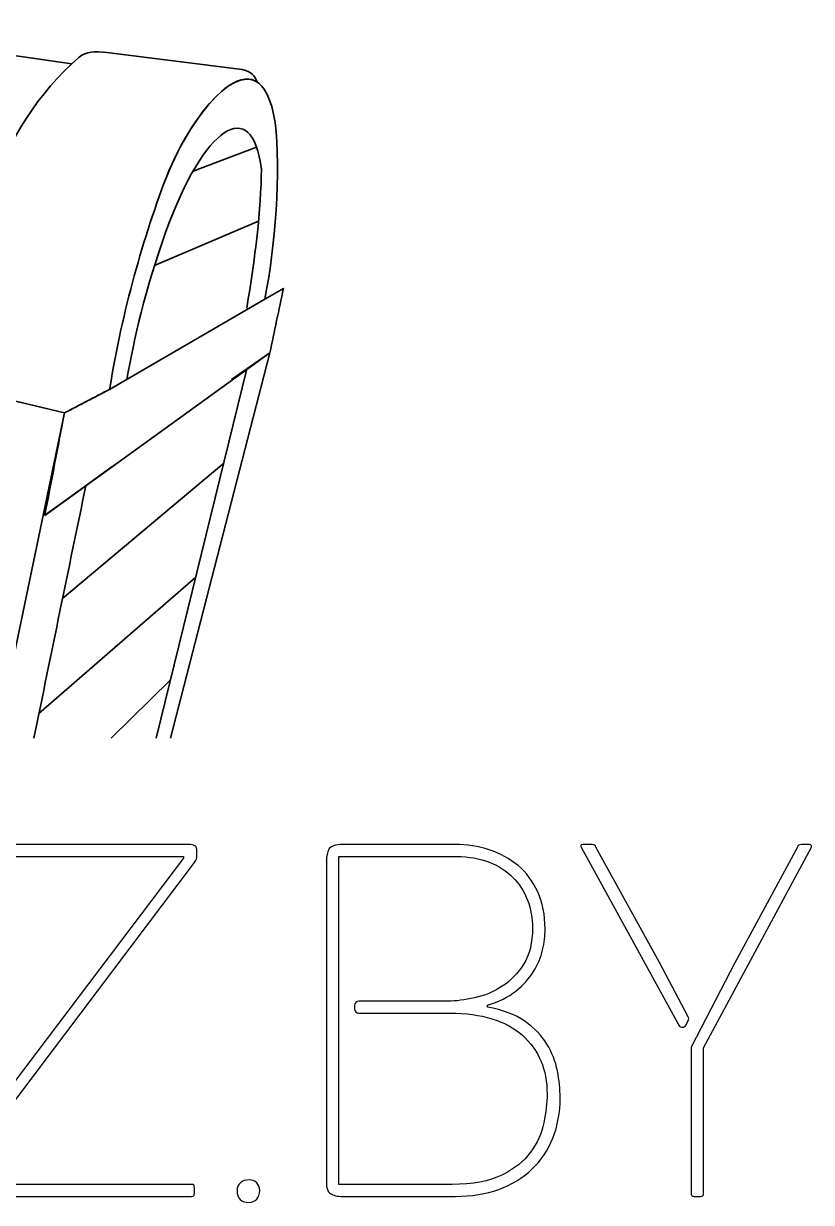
# Model space of a CAD drawing. Header units: centimetres. Extents: x -21.3 to 21.2, y -15.2 to 14.8.
# Drawn here: x -13.625 to -11.924, y 11.654 to 14.197 of the extents above; entities that cross this region are included whole.
import ezdxf

# ---------------------------------------------------------------- set-up
doc = ezdxf.new("R2010")
doc.units = ezdxf.units.CM
doc.header["$MEASUREMENT"] = 0
doc.layers.add('layer 1', color=7, linetype='Continuous')

msp = doc.modelspace()

# ---------------------------------------------------------------- linework, layer by layer
at = {"layer": 'layer 1', "color": 29, "lineweight": 35}
for points in [[(-14.1273, 14.19699), (-14.1273, 14.19699), (-13.52084, 14.11016), (-13.52084, 14.11016)], [(-13.25923, 13.87863), (-13.25923, 13.87863), (-13.12194, 13.93008), (-13.12194, 13.93008)], [(-13.34228, 13.67523), (-13.34228, 13.67523), (-13.11786, 13.77042), (-13.11786, 13.77042)], [(-14.54465, 13.59756), (-14.54465, 13.59756), (-13.53688, 13.35696), (-13.53688, 13.35696)], [(-13.43928, 13.40791), (-13.43928, 13.40791), (-13.10429, 13.60286), (-13.10429, 13.60286)], [(-13.57906, 13.13619), (-13.57906, 13.13619), (-13.09331, 13.48663), (-13.09331, 13.48663)], [(-13.54085, 12.95681), (-13.54085, 12.95681), (-13.193, 13.24881), (-13.193, 13.24881)], [(-13.59173, 12.70862), (-13.59173, 12.70862), (-13.25335, 13.00303), (-13.25335, 13.00303)], [(-13.43621, 12.65558), (-13.43621, 12.65558), (-13.30782, 12.7811), (-13.30782, 12.7811)]]:
    msp.add_open_spline(points, degree=3, dxfattribs=at)
for points, knots in [([(-13.17604, 13.42946), (-13.17604, 13.42946), (-13.09331, 13.48664), (-13.09331, 13.48664), (-13.09331, 13.48664), (-13.08354, 13.53301), (-13.07378, 13.57937), (-13.06402, 13.62576), (-13.06402, 13.62576), (-13.07745, 13.61813), (-13.09086, 13.6105), (-13.10429, 13.60286), (-13.10429, 13.60286), (-13.08259, 13.71012), (-13.06844, 13.88023), (-13.08217, 13.98335), (-13.08217, 13.98335), (-13.11372, 14.19101), (-13.26078, 14.01058), (-13.31671, 13.86541), (-13.31671, 13.86541), (-13.37262, 13.72026), (-13.4152, 13.55743), (-13.43928, 13.40791), (-13.43928, 13.40791), (-13.47182, 13.39094), (-13.50434, 13.37394), (-13.53688, 13.35696), (-13.53688, 13.35696), (-13.54985, 13.28905), (-13.56606, 13.20412), (-13.57906, 13.13619), (-13.57906, 13.13619), (-13.57906, 13.13619), (-13.4335, 13.2412), (-13.4335, 13.2412)], [0, 0, 0, 0, 0.1, 0.1, 0.1, 0.1, 0.2, 0.2, 0.2, 0.2, 0.3, 0.3, 0.3, 0.3, 0.4, 0.4, 0.4, 0.4, 0.5, 0.5, 0.5, 0.5, 0.6, 0.6, 0.6, 0.6, 0.7, 0.7, 0.7, 0.7, 0.8, 0.8, 0.8, 0.8, 1, 1, 1, 1]), ([(-13.53688, 13.35696), (-13.53688, 13.35696), (-13.87934, 13.43872), (-13.87934, 13.43872), (-13.87934, 13.43872), (-13.87934, 13.43872), (-13.7792, 13.48601), (-13.7792, 13.48601), (-13.7792, 13.48601), (-13.74501, 13.72609), (-13.68417, 13.96974), (-13.50488, 14.12444), (-13.50488, 14.12444), (-13.49036, 14.13688), (-13.47114, 14.13716), (-13.44508, 14.13487), (-13.44508, 14.13487), (-13.44508, 14.13487), (-13.15279, 14.09776), (-13.15279, 14.09776), (-13.15279, 14.09776), (-13.13345, 14.09405), (-13.12532, 14.08343), (-13.12107, 14.07105), (-13.12107, 14.07105), (-13.17804, 14.10783), (-13.27399, 13.97633), (-13.31671, 13.86541), (-13.31671, 13.86541), (-13.37262, 13.72026), (-13.4152, 13.55743), (-13.43928, 13.40791), (-13.43928, 13.40791), (-13.43928, 13.40791), (-13.53688, 13.35696), (-13.53688, 13.35696)], [0, 0, 0, 0, 0.1, 0.1, 0.1, 0.1, 0.2, 0.2, 0.2, 0.2, 0.3, 0.3, 0.3, 0.3, 0.4, 0.4, 0.4, 0.4, 0.5, 0.5, 0.5, 0.5, 0.6, 0.6, 0.6, 0.6, 0.7, 0.7, 0.7, 0.7, 0.8, 0.8, 0.8, 0.8, 1, 1, 1, 1]), ([(-13.40195, 13.42919), (-13.3862, 13.51866), (-13.36406, 13.61864), (-13.31756, 13.74839), (-13.31756, 13.74839), (-13.23683, 13.97357), (-13.13153, 14.04618), (-13.11162, 13.88205), (-13.11162, 13.88205), (-13.11234, 13.799), (-13.1251, 13.68664), (-13.14312, 13.58344)], [0, 0, 0, 0, 0.25, 0.25, 0.25, 0.25, 0.5, 0.5, 0.5, 0.5, 1, 1, 1, 1]), ([(-13.33864, 12.65558), (-13.33864, 12.65558), (-13.14306, 13.45225), (-13.14306, 13.45225), (-13.14306, 13.45225), (-13.14306, 13.45225), (-13.09331, 13.48663), (-13.09331, 13.48663), (-13.09331, 13.48663), (-13.09331, 13.48663), (-13.30754, 12.65558), (-13.30754, 12.65558)], [0, 0, 0, 0, 0.25, 0.25, 0.25, 0.25, 0.5, 0.5, 0.5, 0.5, 1, 1, 1, 1]), ([(-13.6832, 12.65558), (-13.6832, 12.65558), (-13.53688, 13.35696), (-13.53688, 13.35696), (-13.53688, 13.35696), (-13.53688, 13.35696), (-13.87934, 13.43872), (-13.87934, 13.43872), (-13.87934, 13.43872), (-13.87934, 13.43872), (-13.99383, 12.65558), (-13.99383, 12.65558)], [0, 0, 0, 0, 0.25, 0.25, 0.25, 0.25, 0.5, 0.5, 0.5, 0.5, 1, 1, 1, 1]), ([(-13.60259, 12.65558), (-13.56515, 12.83836), (-13.52779, 13.02156), (-13.49041, 13.20015), (-13.49041, 13.20015), (-13.49041, 13.20015), (-13.579, 13.13646), (-13.579, 13.13646)], [0, 0, 0, 0, 0.3333333, 0.3333333, 0.3333333, 0.3333333, 1, 1, 1, 1])]:
    msp.add_open_spline(points, degree=3, knots=knots, dxfattribs=at)
at = {"layer": 'layer 1', "color": 29}
for points, knots in [([(-13.739, 12.40009), (-13.74333, 12.40009), (-13.7455, 12.40226), (-13.7455, 12.40659), (-13.7455, 12.40659), (-13.7455, 12.40659), (-13.7455, 12.42067), (-13.7455, 12.42067), (-13.7455, 12.42067), (-13.7455, 12.42428), (-13.74333, 12.42608), (-13.739, 12.42608), (-13.739, 12.42608), (-13.739, 12.42608), (-13.26907, 12.42608), (-13.26907, 12.42608), (-13.26907, 12.42608), (-13.2633, 12.42608), (-13.25879, 12.42518), (-13.25554, 12.42338), (-13.25554, 12.42338), (-13.25229, 12.42157), (-13.25067, 12.41742), (-13.25067, 12.41092), (-13.25067, 12.41092), (-13.25067, 12.41092), (-13.25067, 12.40442), (-13.25067, 12.40442), (-13.25067, 12.40442), (-13.25067, 12.39793), (-13.25247, 12.39215), (-13.25608, 12.3871), (-13.25608, 12.3871), (-13.25608, 12.3871), (-13.77906, 11.6952), (-13.77906, 11.6952), (-13.77906, 11.6952), (-13.77906, 11.6952), (-13.7769, 11.69304), (-13.7769, 11.69304), (-13.7769, 11.69304), (-13.7769, 11.69304), (-13.26257, 11.69304), (-13.26257, 11.69304), (-13.26257, 11.69304), (-13.25824, 11.69304), (-13.25608, 11.69087), (-13.25608, 11.68654), (-13.25608, 11.68654), (-13.25608, 11.68654), (-13.25608, 11.67355), (-13.25608, 11.67355), (-13.25608, 11.67355), (-13.25608, 11.66921), (-13.25824, 11.66705), (-13.26257, 11.66705), (-13.26257, 11.66705), (-13.26257, 11.66705), (-13.78881, 11.66705), (-13.78881, 11.66705), (-13.78881, 11.66705), (-13.80108, 11.66705), (-13.80722, 11.67174), (-13.80722, 11.68113), (-13.80722, 11.68113), (-13.80722, 11.68113), (-13.80722, 11.68762), (-13.80722, 11.68762), (-13.80722, 11.68762), (-13.80722, 11.69556), (-13.80541, 11.70206), (-13.8018, 11.70711), (-13.8018, 11.70711), (-13.8018, 11.70711), (-13.2799, 12.39685), (-13.2799, 12.39685), (-13.2799, 12.39685), (-13.2799, 12.39685), (-13.2799, 12.40009), (-13.2799, 12.40009), (-13.2799, 12.40009), (-13.2799, 12.40009), (-13.739, 12.40009), (-13.739, 12.40009)], [0, 0, 0, 0, 0.0454545, 0.0454545, 0.0454545, 0.0454545, 0.0909091, 0.0909091, 0.0909091, 0.0909091, 0.1363636, 0.1363636, 0.1363636, 0.1363636, 0.1818182, 0.1818182, 0.1818182, 0.1818182, 0.2272727, 0.2272727, 0.2272727, 0.2272727, 0.2727273, 0.2727273, 0.2727273, 0.2727273, 0.3181818, 0.3181818, 0.3181818, 0.3181818, 0.3636364, 0.3636364, 0.3636364, 0.3636364, 0.4090909, 0.4090909, 0.4090909, 0.4090909, 0.4545455, 0.4545455, 0.4545455, 0.4545455, 0.5, 0.5, 0.5, 0.5, 0.5454545, 0.5454545, 0.5454545, 0.5454545, 0.5909091, 0.5909091, 0.5909091, 0.5909091, 0.6363636, 0.6363636, 0.6363636, 0.6363636, 0.6818182, 0.6818182, 0.6818182, 0.6818182, 0.7272727, 0.7272727, 0.7272727, 0.7272727, 0.7727273, 0.7727273, 0.7727273, 0.7727273, 0.8181818, 0.8181818, 0.8181818, 0.8181818, 0.8636364, 0.8636364, 0.8636364, 0.8636364, 0.9090909, 0.9090909, 0.9090909, 0.9090909, 1, 1, 1, 1]), ([(-12.62373, 12.07526), (-12.59052, 12.06948), (-12.56364, 12.05938), (-12.54307, 12.04494), (-12.54307, 12.04494), (-12.52249, 12.0305), (-12.50661, 12.01408), (-12.49542, 11.99568), (-12.49542, 11.99568), (-12.48423, 11.97727), (-12.47666, 11.95796), (-12.47268, 11.93775), (-12.47268, 11.93775), (-12.46871, 11.91753), (-12.46673, 11.89841), (-12.46673, 11.88036), (-12.46673, 11.88036), (-12.46673, 11.84788), (-12.47196, 11.81864), (-12.48243, 11.79265), (-12.48243, 11.79265), (-12.4929, 11.76667), (-12.50787, 11.74429), (-12.52772, 11.72552), (-12.52772, 11.72552), (-12.54758, 11.70675), (-12.5714, 11.69232), (-12.59901, 11.68221), (-12.59901, 11.68221), (-12.6268, 11.6721), (-12.65802, 11.66705), (-12.69249, 11.66705), (-12.69249, 11.66705), (-12.69249, 11.66705), (-12.93557, 11.66705), (-12.93557, 11.66705), (-12.93557, 11.66705), (-12.94785, 11.66705), (-12.95687, 11.66903), (-12.96264, 11.67301), (-12.96264, 11.67301), (-12.96842, 11.67698), (-12.9713, 11.6851), (-12.9713, 11.69737), (-12.9713, 11.69737), (-12.9713, 11.69737), (-12.9713, 12.39143), (-12.9713, 12.39143), (-12.9713, 12.39143), (-12.9713, 12.40082), (-12.9695, 12.40894), (-12.96589, 12.41579), (-12.96589, 12.41579), (-12.96228, 12.42265), (-12.95217, 12.42608), (-12.93557, 12.42608), (-12.93557, 12.42608), (-12.93557, 12.42608), (-12.69375, 12.42608), (-12.69375, 12.42608), (-12.69375, 12.42608), (-12.66777, 12.42608), (-12.64304, 12.42229), (-12.61958, 12.41471), (-12.61958, 12.41471), (-12.5963, 12.40713), (-12.57555, 12.39576), (-12.5575, 12.3806), (-12.5575, 12.3806), (-12.53946, 12.36544), (-12.52538, 12.3465), (-12.51491, 12.32376), (-12.51491, 12.32376), (-12.50444, 12.30102), (-12.49921, 12.27449), (-12.49921, 12.24417), (-12.49921, 12.24417), (-12.49921, 12.22974), (-12.50102, 12.21458), (-12.50462, 12.19869), (-12.50462, 12.19869), (-12.50823, 12.18282), (-12.51473, 12.1673), (-12.52411, 12.15214), (-12.52411, 12.15214), (-12.5335, 12.13698), (-12.54631, 12.1229), (-12.56256, 12.10991), (-12.56256, 12.10991), (-12.5788, 12.09691), (-12.59919, 12.08681), (-12.62373, 12.07959), (-12.62373, 12.07959), (-12.62373, 12.07959), (-12.62373, 12.07526), (-12.62373, 12.07526)], [0, 0, 0, 0, 0.04, 0.04, 0.04, 0.04, 0.08, 0.08, 0.08, 0.08, 0.12, 0.12, 0.12, 0.12, 0.16, 0.16, 0.16, 0.16, 0.2, 0.2, 0.2, 0.2, 0.24, 0.24, 0.24, 0.24, 0.28, 0.28, 0.28, 0.28, 0.32, 0.32, 0.32, 0.32, 0.36, 0.36, 0.36, 0.36, 0.4, 0.4, 0.4, 0.4, 0.44, 0.44, 0.44, 0.44, 0.48, 0.48, 0.48, 0.48, 0.52, 0.52, 0.52, 0.52, 0.56, 0.56, 0.56, 0.56, 0.6, 0.6, 0.6, 0.6, 0.64, 0.64, 0.64, 0.64, 0.68, 0.68, 0.68, 0.68, 0.72, 0.72, 0.72, 0.72, 0.76, 0.76, 0.76, 0.76, 0.8, 0.8, 0.8, 0.8, 0.84, 0.84, 0.84, 0.84, 0.88, 0.88, 0.88, 0.88, 0.92, 0.92, 0.92, 0.92, 1, 1, 1, 1]), ([(-12.2107, 12.03661), (-12.2107, 12.03661), (-12.42125, 12.42067), (-12.42125, 12.42067), (-12.42125, 12.42067), (-12.42197, 12.42139), (-12.42233, 12.42247), (-12.42233, 12.42391), (-12.42233, 12.42391), (-12.42233, 12.42536), (-12.42053, 12.42608), (-12.41692, 12.42608), (-12.41692, 12.42608), (-12.41692, 12.42608), (-12.39743, 12.42608), (-12.39743, 12.42608), (-12.39743, 12.42608), (-12.3931, 12.42608), (-12.39057, 12.42428), (-12.38985, 12.42067), (-12.38985, 12.42067), (-12.38985, 12.42067), (-12.25233, 12.17163), (-12.25233, 12.17163), (-12.25233, 12.17163), (-12.25233, 12.17163), (-12.19025, 12.05473), (-12.19025, 12.05473), (-12.19025, 12.05473), (-12.18885, 12.05211), (-12.18881, 12.04924), (-12.1901, 12.04658), (-12.1901, 12.04658), (-12.1901, 12.04658), (-12.19476, 12.037), (-12.19476, 12.037), (-12.19476, 12.037), (-12.19626, 12.03392), (-12.19917, 12.03204), (-12.20261, 12.03196), (-12.20261, 12.03196), (-12.20605, 12.03187), (-12.20905, 12.0336), (-12.2107, 12.03661)], [0, 0, 0, 0, 0.0833333, 0.0833333, 0.0833333, 0.0833333, 0.1666667, 0.1666667, 0.1666667, 0.1666667, 0.25, 0.25, 0.25, 0.25, 0.3333333, 0.3333333, 0.3333333, 0.3333333, 0.4166667, 0.4166667, 0.4166667, 0.4166667, 0.5, 0.5, 0.5, 0.5, 0.5833333, 0.5833333, 0.5833333, 0.5833333, 0.6666667, 0.6666667, 0.6666667, 0.6666667, 0.75, 0.75, 0.75, 0.75, 0.8333333, 0.8333333, 0.8333333, 0.8333333, 1, 1, 1, 1]), ([(-11.95457, 12.42067), (-11.95385, 12.42428), (-11.95096, 12.42608), (-11.94591, 12.42608), (-11.94591, 12.42608), (-11.94591, 12.42608), (-11.92858, 12.42608), (-11.92858, 12.42608), (-11.92858, 12.42608), (-11.9257, 12.42608), (-11.92425, 12.425), (-11.92425, 12.42283), (-11.92425, 12.42283), (-11.92425, 12.42283), (-11.92425, 12.42067), (-11.92425, 12.42067), (-11.92425, 12.42067), (-11.92425, 12.42067), (-12.15705, 11.98746), (-12.15705, 11.98746), (-12.15705, 11.98746), (-12.15705, 11.98746), (-12.15705, 11.67355), (-12.15705, 11.67355), (-12.15705, 11.67355), (-12.15705, 11.66922), (-12.15922, 11.66705), (-12.16355, 11.66705), (-12.16355, 11.66705), (-12.16355, 11.66705), (-12.17762, 11.66705), (-12.17762, 11.66705), (-12.17762, 11.66705), (-12.18196, 11.66705), (-12.18412, 11.66921), (-12.18412, 11.67355), (-12.18412, 11.67355), (-12.18412, 11.67355), (-12.18412, 11.98595), (-12.18412, 11.98595), (-12.18412, 11.98595), (-12.18412, 11.98745), (-12.1838, 11.98874), (-12.18312, 11.99007), (-12.18312, 11.99007), (-12.18312, 11.99007), (-12.08992, 12.17055), (-12.08992, 12.17055), (-12.08992, 12.17055), (-12.08992, 12.17055), (-11.95457, 12.42067), (-11.95457, 12.42067)], [0, 0, 0, 0, 0.0714286, 0.0714286, 0.0714286, 0.0714286, 0.1428571, 0.1428571, 0.1428571, 0.1428571, 0.2142857, 0.2142857, 0.2142857, 0.2142857, 0.2857143, 0.2857143, 0.2857143, 0.2857143, 0.3571429, 0.3571429, 0.3571429, 0.3571429, 0.4285714, 0.4285714, 0.4285714, 0.4285714, 0.5, 0.5, 0.5, 0.5, 0.5714286, 0.5714286, 0.5714286, 0.5714286, 0.6428571, 0.6428571, 0.6428571, 0.6428571, 0.7142857, 0.7142857, 0.7142857, 0.7142857, 0.7857143, 0.7857143, 0.7857143, 0.7857143, 0.8571429, 0.8571429, 0.8571429, 0.8571429, 1, 1, 1, 1]), ([(-12.49488, 11.88794), (-12.49488, 11.94064), (-12.51274, 11.98286), (-12.5483, 12.01462), (-12.5483, 12.01462), (-12.58403, 12.04638), (-12.636, 12.06227), (-12.7044, 12.06227), (-12.7044, 12.06227), (-12.7044, 12.06227), (-12.90159, 12.06227), (-12.90159, 12.06227), (-12.90159, 12.06227), (-12.90654, 12.06227), (-12.91057, 12.0663), (-12.91057, 12.07124), (-12.91057, 12.07124), (-12.91057, 12.07124), (-12.91057, 12.07928), (-12.91057, 12.07928), (-12.91057, 12.07928), (-12.91057, 12.08422), (-12.90654, 12.08826), (-12.90159, 12.08826), (-12.90159, 12.08826), (-12.90159, 12.08826), (-12.70819, 12.08826), (-12.70819, 12.08826), (-12.70819, 12.08826), (-12.69159, 12.08826), (-12.67264, 12.0906), (-12.65134, 12.09529), (-12.65134, 12.09529), (-12.63005, 12.09998), (-12.6102, 12.10828), (-12.59179, 12.1202), (-12.59179, 12.1202), (-12.57338, 12.13211), (-12.55786, 12.14817), (-12.54523, 12.16838), (-12.54523, 12.16838), (-12.5326, 12.18859), (-12.52628, 12.21458), (-12.52628, 12.24634), (-12.52628, 12.24634), (-12.52628, 12.26727), (-12.52989, 12.28713), (-12.53711, 12.30589), (-12.53711, 12.30589), (-12.54433, 12.32466), (-12.55479, 12.34108), (-12.56851, 12.35516), (-12.56851, 12.35516), (-12.58222, 12.36923), (-12.59937, 12.38024), (-12.61994, 12.38818), (-12.61994, 12.38818), (-12.64051, 12.39613), (-12.66379, 12.40009), (-12.68978, 12.40009), (-12.68978, 12.40009), (-12.68978, 12.40009), (-12.94424, 12.40009), (-12.94424, 12.40009), (-12.94424, 12.40009), (-12.94424, 12.40009), (-12.94424, 12.12497), (-12.94424, 12.12497), (-12.94424, 12.12497), (-12.94424, 12.12497), (-12.94424, 12.08826), (-12.94424, 12.08826), (-12.94424, 12.08826), (-12.94424, 12.08826), (-12.94424, 12.06227), (-12.94424, 12.06227), (-12.94424, 12.06227), (-12.94424, 12.06227), (-12.94424, 11.97578), (-12.94424, 11.97578), (-12.94424, 11.97578), (-12.94424, 11.97578), (-12.94424, 11.69304), (-12.94424, 11.69304), (-12.94424, 11.69304), (-12.94424, 11.69304), (-12.70007, 11.69304), (-12.70007, 11.69304), (-12.70007, 11.69304), (-12.65549, 11.69304), (-12.61958, 11.69971), (-12.59269, 11.71307), (-12.59269, 11.71307), (-12.56562, 11.72642), (-12.54487, 11.74285), (-12.53061, 11.76234), (-12.53061, 11.76234), (-12.51617, 11.78183), (-12.50661, 11.80294), (-12.50192, 11.82568), (-12.50192, 11.82568), (-12.49723, 11.84842), (-12.49488, 11.86917), (-12.49488, 11.88794)], [0, 0, 0, 0, 0.037037, 0.037037, 0.037037, 0.037037, 0.0740741, 0.0740741, 0.0740741, 0.0740741, 0.1111111, 0.1111111, 0.1111111, 0.1111111, 0.1481481, 0.1481481, 0.1481481, 0.1481481, 0.1851852, 0.1851852, 0.1851852, 0.1851852, 0.2222222, 0.2222222, 0.2222222, 0.2222222, 0.2592593, 0.2592593, 0.2592593, 0.2592593, 0.2962963, 0.2962963, 0.2962963, 0.2962963, 0.3333333, 0.3333333, 0.3333333, 0.3333333, 0.3703704, 0.3703704, 0.3703704, 0.3703704, 0.4074074, 0.4074074, 0.4074074, 0.4074074, 0.4444444, 0.4444444, 0.4444444, 0.4444444, 0.4814815, 0.4814815, 0.4814815, 0.4814815, 0.5185185, 0.5185185, 0.5185185, 0.5185185, 0.5555556, 0.5555556, 0.5555556, 0.5555556, 0.5925926, 0.5925926, 0.5925926, 0.5925926, 0.6296296, 0.6296296, 0.6296296, 0.6296296, 0.6666667, 0.6666667, 0.6666667, 0.6666667, 0.7037037, 0.7037037, 0.7037037, 0.7037037, 0.7407407, 0.7407407, 0.7407407, 0.7407407, 0.7777778, 0.7777778, 0.7777778, 0.7777778, 0.8148148, 0.8148148, 0.8148148, 0.8148148, 0.8518519, 0.8518519, 0.8518519, 0.8518519, 0.8888889, 0.8888889, 0.8888889, 0.8888889, 0.9259259, 0.9259259, 0.9259259, 0.9259259, 1, 1, 1, 1]), ([(-13.16404, 11.68005), (-13.16404, 11.68654), (-13.1617, 11.69195), (-13.15701, 11.69629), (-13.15701, 11.69629), (-13.15231, 11.70062), (-13.14599, 11.70278), (-13.13805, 11.70278), (-13.13805, 11.70278), (-13.13156, 11.70278), (-13.12615, 11.70062), (-13.12181, 11.69629), (-13.12181, 11.69629), (-13.11748, 11.69195), (-13.11531, 11.68654), (-13.11531, 11.68005), (-13.11531, 11.68005), (-13.11531, 11.6721), (-13.11748, 11.66579), (-13.12181, 11.66109), (-13.12181, 11.66109), (-13.12615, 11.6564), (-13.13156, 11.65406), (-13.13805, 11.65406), (-13.13805, 11.65406), (-13.15538, 11.65406), (-13.16404, 11.66272), (-13.16404, 11.68005)], [0, 0, 0, 0, 0.125, 0.125, 0.125, 0.125, 0.25, 0.25, 0.25, 0.25, 0.375, 0.375, 0.375, 0.375, 0.5, 0.5, 0.5, 0.5, 0.625, 0.625, 0.625, 0.625, 0.75, 0.75, 0.75, 0.75, 1, 1, 1, 1])]:
    msp.add_open_spline(points, degree=3, knots=knots, dxfattribs=at)

doc.saveas('drawing.dxf')
